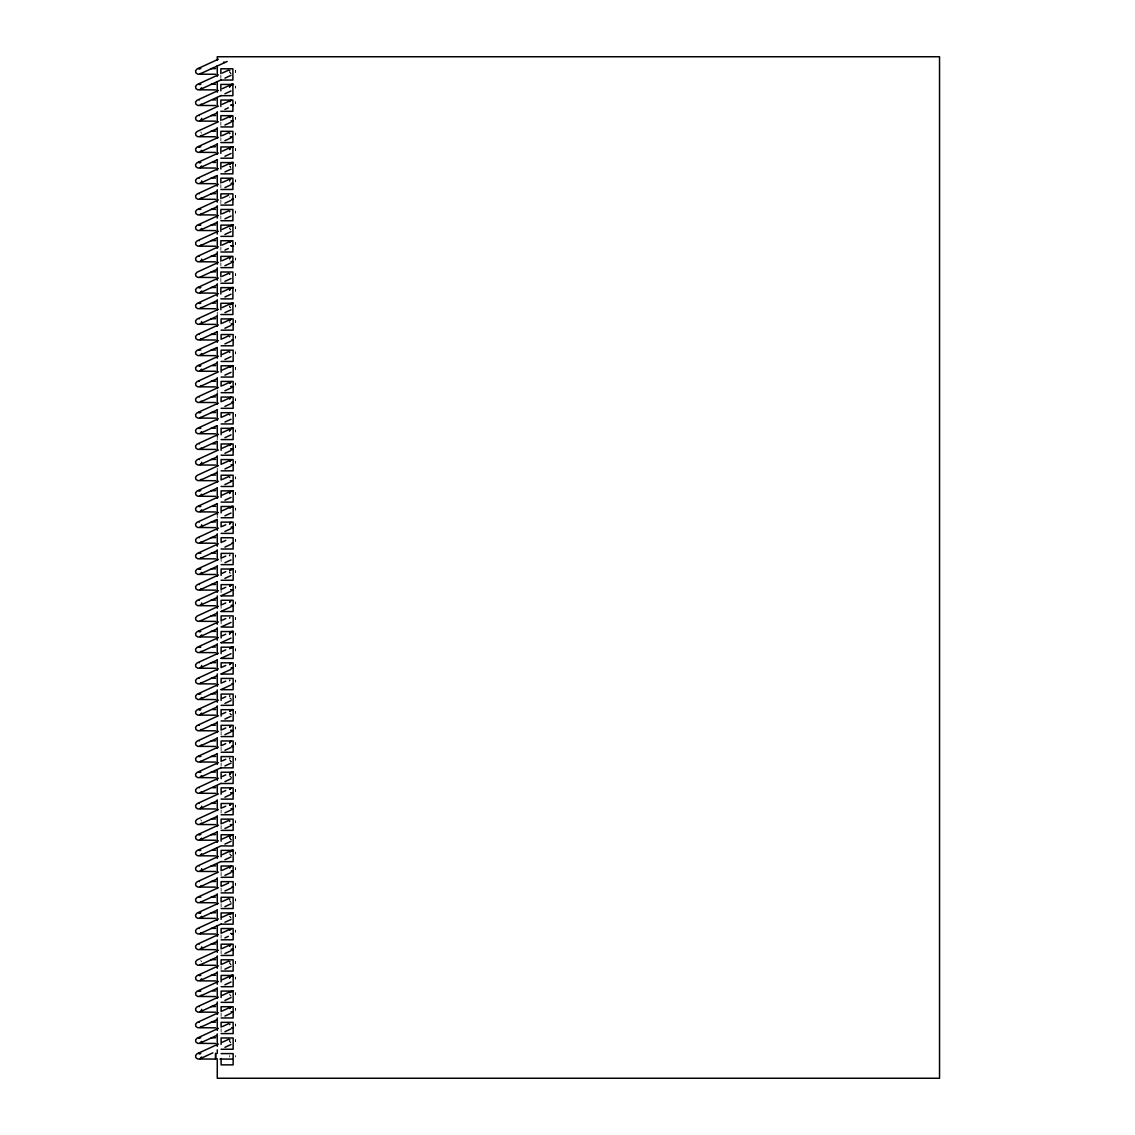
<?xml version="1.0" encoding="UTF-8"?>
<svg xmlns="http://www.w3.org/2000/svg" width="1135" height="1135" viewBox="0 0 1135 1135"><rect width="100%" height="100%" fill="white"/><g stroke="black" fill="none" stroke-linecap="round" stroke-linejoin="round"><path stroke-width="0.75" stroke-dasharray="5 3.75" d="M235.612 72.172L235.612 70.71M235.612 87.806L235.612 86.345M235.612 103.441L235.612 101.98M235.612 119.076L235.612 117.614M235.612 134.71L235.612 133.235M235.612 150.331L235.612 148.869M235.612 165.965L235.612 164.504M235.612 181.6L235.612 180.139M235.612 197.235L235.612 195.773M235.612 212.869L235.612 211.408M235.612 228.49L235.612 227.028M235.612 244.124L235.612 242.663M235.612 259.759L235.612 258.298M235.612 275.394L235.612 273.932M235.612 291.028L235.612 289.567M235.612 306.663L235.612 305.187M235.612 322.283L235.612 320.822M235.612 337.918L235.612 336.457M235.612 353.552L235.612 352.091M235.612 369.187L235.612 367.726M235.612 384.822L235.612 383.36M235.612 400.442L235.612 398.981M235.612 416.077L235.612 414.615M235.612 431.711L235.612 430.25M235.612 447.346L235.612 445.885M235.612 462.981L235.612 461.519M235.612 478.615L235.612 477.14M235.612 494.236L235.612 492.774M235.612 509.87L235.612 508.409M235.612 525.505L235.612 524.044M235.612 541.14L235.612 539.678M235.612 556.774L235.612 555.313M235.612 572.395L235.612 570.933M235.612 588.029L235.612 586.568M235.612 603.664L235.612 602.203M235.612 619.299L235.612 617.837M235.612 634.933L235.612 633.472M235.612 650.568L235.612 649.092M235.612 666.188L235.612 664.727M235.612 681.823L235.612 680.362M235.612 697.457L235.612 695.996M235.612 713.092L235.612 711.631M235.612 728.727L235.612 727.265M235.612 744.347L235.612 742.886M235.612 759.982L235.612 758.52M235.612 775.616L235.612 774.155M235.612 791.251L235.612 789.79M235.612 806.886L235.612 805.424M235.612 822.52L235.612 821.045M235.612 838.141L235.612 836.679M235.612 853.775L235.612 852.314M235.612 869.41L235.612 867.949M235.612 885.045L235.612 883.583M235.612 900.679L235.612 899.218M235.612 916.3L235.612 914.838M235.612 931.934L235.612 930.473M235.612 947.569L235.612 946.108M235.612 963.204L235.612 961.742M235.612 978.838L235.612 977.377M235.612 994.473L235.612 992.997M235.612 1010.093L235.612 1008.632M229.667 1055.536L229.667 1056.997M235.612 1025.728L235.612 1024.267M235.612 1041.362L235.612 1039.901M235.612 1056.997L235.612 1055.536M231.583 699.316L229.908 697.798M231.583 714.951L229.908 713.433M231.583 761.84L229.908 760.336M231.583 777.475L229.908 775.971M231.583 839.999L229.908 838.495M231.583 855.634L229.908 854.13M231.1 73.888L229.667 72.172M231.1 699.174L229.965 698.138M231.1 714.809L229.965 713.773M231.1 761.698L229.965 760.663M231.1 777.333L229.965 776.297M231.1 839.857L229.667 838.141M231.1 855.492L229.667 853.775M231.1 902.396L229.667 900.679M231.1 918.016L229.667 916.3M231.1 964.92L229.667 963.204M231.1 996.189L229.667 994.473M230.887 73.662L229.908 72.526M230.887 167.455L229.908 166.32M230.887 229.994L229.908 228.844A2.596 2.525 61.4 0 1 229.681 228.135M230.887 902.169L229.908 901.02M230.887 917.804L229.908 916.654M230.887 964.693L229.908 963.544M230.887 995.962L229.908 994.813M230.887 1042.852L229.908 1041.703A2.596 2.525 61.4 0 1 229.681 1041.008M230.462 167.242L229.667 165.965M230.462 229.767L229.667 228.49M230.462 307.925L229.667 306.663M230.462 1042.625L229.667 1041.362M200.767 131.972L201.562 133.235M200.767 819.782L201.562 821.045M200.767 960.48L201.562 961.742M230.32 307.628L229.908 307.003A2.596 2.525 61.4 0 1 229.681 306.294M230.32 573.374L229.908 572.749A2.596 2.525 61.4 0 1 229.681 572.04M229.965 573.09L229.554 571.671M221.112 558.207L221.112 561.428M221.112 589.462L221.112 592.683M221.112 605.097L221.112 608.317M221.112 620.731L221.112 623.952M221.112 731.763L221.112 734.983M221.112 747.397L221.112 750.618M221.112 763.032L221.112 766.239M221.112 809.922L221.112 813.142M221.112 825.556L221.112 828.777M221.112 872.46L221.112 875.667M221.112 888.081L221.112 891.301M221.112 903.715L221.112 906.936M221.112 934.985L221.112 938.191M221.112 950.619L221.112 953.826M221.112 966.24L221.112 969.46M221.112 1013.144L221.112 1016.364M221.112 1028.778L221.112 1031.985M220.857 75.222L220.857 78.428M220.857 122.112L220.857 125.332M220.857 137.746L220.857 140.967M220.857 184.65L220.857 187.857M220.857 200.271L220.857 203.491M220.857 215.905L220.857 219.126M220.857 247.175L220.857 250.381M220.857 262.809L220.857 266.016M220.857 278.43L220.857 281.65M217.267 312.125L217.267 315.672M217.267 390.156L217.267 393.703M217.267 436.266L217.267 439.812M217.267 468.188L217.267 471.734M217.267 514.297L217.267 517.844M235.371 930.133A2.596 2.525 61.4 0 1 235.456 932.275M235.371 945.767A2.596 2.525 61.4 0 1 235.456 947.895M235.371 1008.291A2.596 2.525 61.4 0 1 235.456 1010.434M235.371 992.657A2.596 2.525 61.4 0 1 235.456 994.799M235.371 977.022A2.596 2.525 61.4 0 1 235.456 979.164M235.371 961.388A2.596 2.525 61.4 0 1 235.456 963.53M235.371 1039.561A2.596 2.525 61.4 0 1 235.456 1041.689M235.371 1023.926A2.596 2.525 61.4 0 1 235.456 1026.068M235.371 633.117A2.596 2.525 61.4 0 1 235.456 635.26M235.371 648.752A2.596 2.525 61.4 0 1 235.456 650.894M235.371 664.386A2.596 2.525 61.4 0 1 235.456 666.529M235.371 726.911A2.596 2.525 61.4 0 1 235.456 729.053M235.371 711.276A2.596 2.525 61.4 0 1 235.456 713.418M235.371 695.656A2.596 2.525 61.4 0 1 235.456 697.784M235.371 680.021A2.596 2.525 61.4 0 1 235.456 682.163M235.371 758.18A2.596 2.525 61.4 0 1 235.456 760.322M235.371 742.545A2.596 2.525 61.4 0 1 235.456 744.688M235.371 914.498A2.596 2.525 61.4 0 1 235.456 916.64M235.371 898.863A2.596 2.525 61.4 0 1 235.456 901.006M235.371 773.815A2.596 2.525 61.4 0 1 235.456 775.943M235.371 789.435A2.596 2.525 61.4 0 1 235.456 791.577M235.371 805.07A2.596 2.525 61.4 0 1 235.456 807.212M235.371 820.704A2.596 2.525 61.4 0 1 235.456 822.847M235.371 836.339A2.596 2.525 61.4 0 1 235.456 838.481M235.371 851.974A2.596 2.525 61.4 0 1 235.456 854.116M235.371 867.608A2.596 2.525 61.4 0 1 235.456 869.736M235.371 883.229A2.596 2.525 61.4 0 1 235.456 885.371M235.371 351.751A2.596 2.525 61.4 0 1 235.456 353.879M235.371 367.371A2.596 2.525 61.4 0 1 235.456 369.513M235.371 429.91A2.596 2.525 61.4 0 1 235.456 432.038M235.371 414.275A2.596 2.525 61.4 0 1 235.456 416.417M235.371 398.64A2.596 2.525 61.4 0 1 235.456 400.783M235.371 383.006A2.596 2.525 61.4 0 1 235.456 385.148M235.371 461.165A2.596 2.525 61.4 0 1 235.456 463.307M235.371 445.53A2.596 2.525 61.4 0 1 235.456 447.672M235.371 617.483A2.596 2.525 61.4 0 1 235.456 619.625M235.371 601.862A2.596 2.525 61.4 0 1 235.456 603.99M235.371 586.227A2.596 2.525 61.4 0 1 235.456 588.37M235.371 570.593A2.596 2.525 61.4 0 1 235.456 572.735M235.371 554.958A2.596 2.525 61.4 0 1 235.456 557.101M235.371 539.324A2.596 2.525 61.4 0 1 235.456 541.466M235.371 523.703A2.596 2.525 61.4 0 1 235.456 525.831M235.371 508.069A2.596 2.525 61.4 0 1 235.456 510.211M235.371 492.434A2.596 2.525 61.4 0 1 235.456 494.576M235.371 476.799A2.596 2.525 61.4 0 1 235.456 478.942M235.371 70.37A2.596 2.525 61.4 0 1 235.456 72.512M235.371 86.005A2.596 2.525 61.4 0 1 235.456 88.133M235.371 148.529A2.596 2.525 61.4 0 1 235.456 150.671M235.371 132.894A2.596 2.525 61.4 0 1 235.456 135.037M235.371 117.26A2.596 2.525 61.4 0 1 235.456 119.402M235.371 101.625A2.596 2.525 61.4 0 1 235.456 103.767M235.371 164.164A2.596 2.525 61.4 0 1 235.456 166.306M235.371 179.798A2.596 2.525 61.4 0 1 235.456 181.926M229.908 181.941A2.596 2.525 61.4 0 1 229.681 181.245M235.371 195.419A2.596 2.525 61.4 0 1 235.456 197.561M229.908 197.575A2.596 2.525 61.4 0 1 229.681 196.88M235.371 211.053A2.596 2.525 61.4 0 1 235.456 213.196M235.371 226.688A2.596 2.525 61.4 0 1 235.456 228.83M235.371 242.323A2.596 2.525 61.4 0 1 235.456 244.465M235.371 257.957A2.596 2.525 61.4 0 1 235.456 260.085M229.908 260.099A2.596 2.525 61.4 0 1 229.681 259.404M235.371 273.578A2.596 2.525 61.4 0 1 235.456 275.72M235.371 289.212A2.596 2.525 61.4 0 1 235.456 291.355M235.371 304.847A2.596 2.525 61.4 0 1 235.456 306.989M235.371 320.481A2.596 2.525 61.4 0 1 235.456 322.624M229.908 322.638A2.596 2.525 61.4 0 1 229.681 321.929M235.371 336.116A2.596 2.525 61.4 0 1 235.456 338.258"/><path stroke-width="1.5" d="M229.554 87.083L231.1 84.628L233.441 84.345M229.554 149.607L231.1 147.153L233.441 146.869M229.554 290.29L231.1 287.85L233.441 287.566M229.554 430.988L231.1 428.533L233.441 428.25M229.554 493.512L231.1 491.058L233.441 490.774M229.554 634.195L231.1 631.755L233.441 631.471M229.554 774.893L231.1 772.438L233.441 772.155M229.554 837.417L231.1 834.963L233.441 834.679M229.554 978.1L231.1 975.66L233.441 975.376M201.548 119.076L201.661 118.338M201.548 181.6L201.661 180.862M201.548 259.759L201.661 259.035M201.548 322.283L201.661 321.56M201.548 462.981L201.661 462.243M201.548 525.505L201.661 524.767M201.548 603.664L201.661 602.94M201.548 666.188L201.661 665.465M201.548 806.886L201.661 806.148M201.548 869.41L201.661 868.672M201.548 947.569L201.661 946.845M201.548 1010.093L201.661 1009.37M229.667 117.614L231.1 115.898M229.667 180.139L231.1 178.422M229.667 258.298L231.1 256.581M229.667 320.822L231.1 319.105M229.667 383.36L231.1 381.644M229.667 398.981L231.1 397.264M229.667 461.519L231.1 459.803M229.667 524.044L231.1 522.327M229.667 602.203L231.1 600.486M229.667 664.727L231.1 663.01M229.667 727.265L231.1 725.549M229.667 742.886L231.1 741.169M229.667 805.424L231.1 803.708M229.667 867.949L231.1 866.232M229.667 946.108L231.1 944.391M229.667 1008.632L231.1 1006.915M201.548 87.806L200.086 89.523L221.07 79.904M201.548 150.331L200.086 152.047L216.969 144.315M201.548 165.965L200.086 167.682L216.969 159.936M201.548 228.49L200.086 230.206L216.969 222.474M201.548 291.028L200.086 292.745L216.969 284.998M201.548 353.552L200.086 355.269L216.969 347.523M201.548 369.187L200.086 370.904L216.969 363.157M201.548 431.711L200.086 433.428L216.969 425.682M201.548 494.236L200.086 495.952L216.969 488.22M201.548 509.87L200.086 511.587L216.969 503.841M201.548 572.395L200.086 574.111L216.969 566.379M201.548 634.933L200.086 636.65L216.969 628.903M201.548 697.457L200.086 699.174L216.969 691.428M201.548 713.092L200.086 714.809L216.969 707.062M201.548 775.616L200.086 777.333L221.07 767.714M201.548 838.141L200.086 839.857L216.969 832.125M201.548 853.775L200.086 855.492L221.07 845.873L233.143 846.015L233.143 834.764L221.112 834.764L221.112 841.191M201.548 916.3L200.086 918.016L216.969 910.284M201.548 978.838L200.086 980.555L216.969 972.808M201.548 1041.362L200.086 1043.079L216.969 1035.333M201.548 1056.997L200.086 1058.714L212.883 1052.84M229.823 101.653L230.731 100.49M229.823 117.274L230.731 116.125M229.823 164.178L231.398 162.66A3.334 3.235 61.4 0 1 232.93 162.461M229.823 179.812L230.731 178.663M229.823 226.702L231.398 225.184A3.334 3.235 61.4 0 1 232.93 224.985L232.888 236.364L220.857 236.364M229.823 242.337L230.731 241.188M229.823 257.971L230.731 256.822M229.823 304.861L231.398 303.343A3.334 3.235 61.4 0 1 232.93 303.159M229.823 320.496L230.731 319.346M229.823 367.385L231.398 365.867A3.334 3.235 61.4 0 1 232.93 365.683M229.823 383.02L230.731 381.871M229.823 398.655L230.731 397.505M229.823 445.558L230.731 444.395M229.823 461.179L230.731 460.03M229.823 508.083L231.398 506.565A3.334 3.235 61.4 0 1 232.93 506.366M229.823 523.717L230.731 522.568M229.823 570.607L231.398 569.089A3.334 3.235 61.4 0 1 232.93 568.89M229.823 586.242L230.731 585.092M229.823 601.876L230.731 600.727M229.823 648.766L231.398 647.248A3.334 3.235 61.4 0 1 232.93 647.063M229.823 664.401L230.731 663.251M229.823 711.29L231.398 709.772A3.334 3.235 61.4 0 1 232.93 709.588M229.823 726.925L230.731 725.776M229.823 742.56L230.731 741.41M229.823 789.463L230.731 788.3M229.823 805.084L230.731 803.935M229.823 851.988L231.398 850.47A3.334 3.235 61.4 0 1 232.93 850.271M229.823 867.622L230.731 866.473M229.823 914.512L231.398 912.994A3.334 3.235 61.4 0 1 232.93 912.795M229.823 930.147L230.731 928.997M229.823 945.781L230.731 944.632M229.823 992.671L231.398 991.153A3.334 3.235 61.4 0 1 232.93 990.968M229.823 1008.306L230.731 1007.156M229.965 101.299L231.1 100.263M229.965 163.823L233.441 162.504M229.965 226.347L233.441 225.042M229.965 241.982L231.1 240.946M229.965 304.506L233.441 303.201M229.965 367.045L233.441 365.725M229.965 445.204L231.1 444.168M229.965 507.728L233.441 506.409M229.965 570.252L233.441 568.947M229.965 585.887L231.1 584.851M229.965 648.411L233.441 647.106M229.965 710.95L233.441 709.63M229.965 789.109L231.1 788.073M229.965 851.633L233.441 850.314M229.965 914.157L233.441 912.852M229.965 929.792L231.1 928.756M229.965 992.316L233.441 991.011M201.236 104.122L200.086 105.158L221.07 95.539M201.236 119.757L200.086 120.792L216.969 113.046M201.236 135.391L200.086 136.427L216.969 128.681M201.236 182.281L200.086 183.317L216.969 175.57M201.236 197.916L200.086 198.951L216.969 191.205M201.236 244.805L200.086 245.841L216.969 238.095M201.236 260.44L200.086 261.476L216.969 253.729M201.236 307.344L200.086 308.38L216.969 300.633M201.236 322.964L200.086 324L216.969 316.268M201.236 338.599L200.086 339.635L216.969 331.888M201.236 385.503L200.086 386.538L216.969 378.792M201.236 401.137L200.086 402.159L216.969 394.427M201.236 448.027L200.086 449.063L216.969 441.316M201.236 463.662L200.086 464.697L216.969 456.951M201.236 479.296L200.086 480.332L216.969 472.586M201.236 526.186L200.086 527.222L216.969 519.475M201.236 541.821L200.086 542.856L216.969 535.11M201.236 588.71L200.086 589.746L216.969 582M201.236 604.345L200.086 605.381L216.969 597.634M201.236 651.249L200.086 652.284L216.969 644.538M201.236 666.869L200.086 667.905L216.969 660.173M201.236 682.504L200.086 683.54L216.969 675.793M201.236 729.408L200.086 730.443L216.969 722.697M201.236 745.042L200.086 746.064L216.969 738.332M201.236 791.932L200.086 792.968L221.07 783.349M201.236 807.567L200.086 808.602L216.969 800.856M201.236 823.201L200.086 824.237L216.969 816.491M201.236 870.091L200.086 871.127L221.07 861.508M201.236 885.726L200.086 886.761L216.969 879.015M201.236 932.615L200.086 933.651L221.07 924.032M201.236 948.25L200.086 949.286L216.969 941.539M201.236 995.154L200.086 996.189L216.969 988.443M201.236 1010.774L200.086 1011.81L216.969 1004.078M201.236 1026.409L200.086 1027.445L216.969 1019.698M230.192 85.38L231.398 84.501A3.334 3.235 61.4 0 1 232.93 84.302M230.192 147.905L231.398 147.025A3.334 3.235 61.4 0 1 232.93 146.826M230.192 288.602L231.398 287.708A3.334 3.235 61.4 0 1 232.93 287.524M230.192 429.285L231.398 428.406A3.334 3.235 61.4 0 1 232.93 428.207M230.192 491.81L231.398 490.93A3.334 3.235 61.4 0 1 232.93 490.731M230.192 632.507L231.398 631.613A3.334 3.235 61.4 0 1 232.93 631.429M230.192 773.19L231.398 772.311A3.334 3.235 61.4 0 1 232.93 772.112M230.192 835.715L231.398 834.835A3.334 3.235 61.4 0 1 232.93 834.636M230.192 976.412L231.398 975.518A3.334 3.235 61.4 0 1 232.93 975.334M215.607 1059.083L215.607 1053.436L215.607 1059.083L197.745 1058.998L195.873 1057.678L195.575 1055.536L197.036 1053.819L218.388 1044.016M200.739 73.449L200.086 73.888L227.184 61.46M200.739 214.132L200.086 214.586L216.969 206.84M200.739 276.656L200.086 277.11L216.969 269.364M200.739 417.354L200.086 417.793L216.969 410.047M200.739 558.037L200.086 558.491L216.969 550.745M200.739 620.561L200.086 621.015L216.969 613.269M200.739 761.259L200.086 761.698L216.969 753.952M200.739 901.942L200.086 902.396L216.969 894.65M200.739 964.466L200.086 964.92L216.969 957.174M218.388 59.204L197.036 68.994L195.575 70.71L195.873 72.853L197.745 74.172L215.607 74.272M218.388 74.839L197.036 84.628L195.575 86.345L195.873 88.487L197.745 89.807L215.607 89.906M222.304 73.037L228.518 70.186M224.929 78.131L231.029 75.336M218.388 90.459L197.036 100.263L195.575 101.98L195.873 104.122L197.745 105.441L215.607 105.541M222.304 88.672L228.518 85.82M224.929 93.765L231.029 90.97M218.388 106.094L197.036 115.898L195.575 117.614L195.873 119.757L197.745 121.076L215.607 121.161M222.304 104.306L228.518 101.455M224.929 109.4L228.319 107.839M218.388 121.729L197.036 131.532L195.575 133.235L195.873 135.391L197.745 136.697L215.607 136.796M222.304 119.927L228.518 117.089M224.929 125.034L231.029 122.225M218.388 137.363L197.036 147.153L195.575 148.869L195.873 151.012L197.745 152.331L215.607 152.43M222.304 135.562L228.518 132.724M224.929 140.655L231.029 137.86M218.388 152.998L197.036 162.787L195.575 164.504L195.873 166.646L197.745 167.966L215.607 168.065M222.304 151.196L228.518 148.345M224.929 156.29L231.029 153.495M218.388 168.618L197.036 178.422L195.575 180.139L195.873 182.281L197.745 183.6L215.607 183.7M222.304 166.831L228.518 163.979M224.929 171.924L231.029 169.129M218.388 184.253L197.036 194.057L195.575 195.773L195.873 197.916L197.745 199.235L215.607 199.32M222.304 182.465L228.518 179.614M224.929 187.559L231.029 184.75M218.388 199.888L197.036 209.691L195.575 211.408L195.873 213.55L197.745 214.87L215.607 214.955M222.304 198.086L228.518 195.248M224.929 203.193L231.029 200.384M218.388 215.522L197.036 225.312L195.575 227.028L195.873 229.185L197.745 230.49L215.607 230.589M222.304 213.72L228.518 210.883M224.929 218.814L231.029 216.019M218.388 231.157L197.036 240.946L195.575 242.663L195.873 244.805L197.745 246.125L215.607 246.224M222.304 229.355L228.518 226.503M224.929 234.448L231.029 231.654M218.388 246.792L197.036 256.581L195.575 258.298L195.873 260.44L197.745 261.759L215.607 261.859M222.304 244.99L228.518 242.138M224.929 250.083L228.319 248.537M218.388 262.412L197.036 272.216L195.575 273.932L195.873 276.075L197.745 277.394L215.607 277.493M222.304 260.624L228.518 257.773M224.929 265.718L231.029 262.923M218.388 278.047L197.036 287.85L195.575 289.567L195.873 291.709L197.745 293.029L215.607 293.114M222.304 276.259L228.518 273.407M224.929 281.352L231.029 278.543M218.388 293.681L197.036 303.485L195.575 305.187L195.873 307.344L197.745 308.649L215.607 308.748M222.304 291.879L228.518 289.042M224.929 296.987L231.029 294.178M218.388 309.316L197.036 319.105L195.575 320.822L195.873 322.964L197.745 324.284L215.607 324.383M222.304 307.514L228.518 304.677M224.929 312.607L231.029 309.812M218.388 324.95L197.036 334.74L195.575 336.457L195.873 338.599L197.745 339.918L215.607 340.018M222.304 323.149L228.518 320.297M224.929 328.242L231.029 325.447M218.388 340.571L197.036 350.375L195.575 352.091L195.873 354.233L197.745 355.553L215.607 355.652M222.304 338.783L228.518 335.932M224.929 343.877L231.029 341.082M218.388 356.206L197.036 366.009L195.575 367.726L195.873 369.868L197.745 371.188L215.607 371.273M222.304 354.418L228.518 351.566M224.929 359.511L231.029 356.702M218.388 371.84L197.036 381.644L195.575 383.36L195.873 385.503L197.745 386.822L215.607 386.907M222.304 370.038L228.518 367.201M224.929 375.146L231.029 372.337M218.388 387.475L197.036 397.264L195.575 398.981L195.873 401.137L197.745 402.443L215.607 402.542M222.304 385.673L228.518 382.835M224.929 390.766L231.029 387.971M218.388 403.109L197.036 412.899L195.575 414.615L195.873 416.758L197.745 418.077L215.607 418.177M222.304 401.308L228.518 398.456M224.929 406.401L231.029 403.606M218.388 418.744L197.036 428.533L195.575 430.25L195.873 432.392L197.745 433.712L215.607 433.811M222.304 416.942L228.518 414.091M224.929 422.036L231.029 419.241M218.388 434.365L197.036 444.168L195.575 445.885L195.873 448.027L197.745 449.347L215.607 449.446M222.304 432.577L228.518 429.725M224.929 437.67L231.029 434.875M218.388 449.999L197.036 459.803L195.575 461.519L195.873 463.662L197.745 464.981L215.607 465.066M222.304 448.212L228.518 445.36M224.929 453.305L231.029 450.496M218.388 465.634L197.036 475.437L195.575 477.14L195.873 479.296L197.745 480.602L215.607 480.701M222.304 463.832L228.518 460.994M224.929 468.939L231.029 466.13M218.388 481.268L197.036 491.058L195.575 492.774L195.873 494.917L197.745 496.236L215.607 496.335M222.304 479.467L228.518 476.629M224.929 484.56L231.029 481.765M218.388 496.903L197.036 506.692L195.575 508.409L195.873 510.551L197.745 511.871L215.607 511.97M222.304 495.101L228.518 492.249M224.929 500.195L231.029 497.4M218.388 512.523L197.036 522.327L195.575 524.044L195.873 526.186L197.745 527.505L215.607 527.605M222.304 510.736L228.518 507.884M224.929 515.829L231.029 513.034M218.388 528.158L197.036 537.962L195.575 539.678L195.873 541.821L197.745 543.14L215.607 543.225M222.304 526.37L225.751 524.781M224.929 531.464L231.029 528.655M218.388 543.793L197.036 553.596L195.575 555.313L195.873 557.455L197.745 558.775L215.607 558.86M222.304 541.991L225.751 540.416M224.929 547.098L231.029 544.289M218.388 559.427L197.036 569.217L195.575 570.933L195.873 573.09L197.745 574.395L215.607 574.494M222.304 557.625L225.751 556.051M224.929 562.719L231.029 559.924M218.388 575.062L197.036 584.851L195.575 586.568L195.873 588.71L197.745 590.03L215.607 590.129M222.304 573.26L225.751 571.685M224.929 578.353L231.029 575.558M218.388 590.697L197.036 600.486L195.575 602.203L195.873 604.345L197.745 605.664L215.607 605.764M222.304 588.895L225.751 587.32M221.07 595.761L231.029 591.193M218.388 606.317L197.036 616.121L195.575 617.837L195.873 619.98L197.745 621.299L215.607 621.398M222.304 604.529L225.751 602.94M221.07 611.396L231.029 606.828M218.388 621.952L197.036 631.755L195.575 633.472L195.873 635.614L197.745 636.934L215.607 637.019M222.304 620.164L225.751 618.575M231.029 622.448L221.07 627.017L233.143 627.158L233.143 615.908L221.112 615.908L221.112 620.731M218.388 637.586L197.036 647.39L195.575 649.092L195.873 651.249L197.745 652.554L215.607 652.653M222.304 635.784L225.751 634.21M221.07 642.651L231.029 638.083M218.388 653.221L197.036 663.01L195.575 664.727L195.873 666.869L197.745 668.189L215.607 668.288M222.304 651.419L225.751 649.844M221.07 658.286L231.029 653.717M218.388 668.856L197.036 678.645L195.575 680.362L195.873 682.504L197.745 683.823L215.607 683.923M222.304 667.054L225.751 665.479M221.07 673.92L231.029 669.352M218.388 684.476L197.036 694.279L195.575 695.996L195.873 698.138L197.745 699.458L215.607 699.557M222.304 682.688L225.751 681.113M221.07 689.555L231.029 684.987M218.388 700.111L197.036 709.914L195.575 711.631L195.873 713.773L197.745 715.093L215.607 715.178M222.304 698.323L225.751 696.734M224.929 703.416L231.029 700.607M218.388 715.745L197.036 725.549L195.575 727.265L195.873 729.408L197.745 730.727L215.607 730.812M222.304 713.943L225.751 712.369M224.929 719.051L231.029 716.242M218.388 731.38L197.036 741.169L195.575 742.886L195.873 745.042L197.745 746.348L215.607 746.447M222.304 729.578L225.751 728.003M224.929 734.671L231.029 731.876M218.388 747.014L197.036 756.804L195.575 758.52L195.873 760.663L197.745 761.982L215.607 762.082M222.304 745.213L225.751 743.638M224.929 750.306L231.029 747.511M218.388 762.649L197.036 772.438L195.575 774.155L195.873 776.297L197.745 777.617L215.607 777.716M222.304 760.847L225.751 759.272M224.929 765.941L231.029 763.146M218.388 778.269L197.036 788.073L195.575 789.79L195.873 791.932L197.745 793.251L215.607 793.351M222.304 776.482L225.751 774.893M224.929 781.575L231.029 778.78M218.388 793.904L197.036 803.708L195.575 805.424L195.873 807.567L197.745 808.886L215.607 808.971M222.304 792.117L225.751 790.528M224.929 797.21L231.029 794.401M218.388 809.539L197.036 819.342L195.575 821.045L195.873 823.201L197.745 824.507L215.607 824.606M222.304 807.737L225.751 806.162M224.929 812.844L231.029 810.035M218.388 825.173L197.036 834.963L195.575 836.679L195.873 838.822L197.745 840.141L215.607 840.24M222.304 823.372L228.518 820.534M224.929 828.465L231.029 825.67M218.388 840.808L197.036 850.597L195.575 852.314L195.873 854.456L197.745 855.776L215.607 855.875M222.304 839.006L228.518 836.154M224.929 844.1L231.029 841.305M218.388 856.428L197.036 866.232L195.575 867.949L195.873 870.091L197.745 871.41L215.607 871.51M222.304 854.641L228.518 851.789M224.929 859.734L231.029 856.939M218.388 872.063L197.036 881.867L195.575 883.583L195.873 885.726L197.745 887.045L215.607 887.13M222.304 870.275L228.518 867.424M224.929 875.369L231.029 872.56M218.388 887.698L197.036 897.501L195.575 899.218L195.873 901.36L197.745 902.68L215.607 902.765M222.304 885.896L228.518 883.058M224.929 891.003L231.029 888.194M218.388 903.332L197.036 913.122L195.575 914.838L195.873 916.995L197.745 918.3L215.607 918.399M222.304 901.531L228.518 898.693M224.929 906.624L231.029 903.829M218.388 918.967L197.036 928.756L195.575 930.473L195.873 932.615L197.745 933.935L215.607 934.034M222.304 917.165L228.518 914.313M224.929 922.258L231.029 919.464M218.388 934.602L197.036 944.391L195.575 946.108L195.873 948.25L197.745 949.569L215.607 949.669M222.304 932.8L228.518 929.948M224.929 937.893L228.319 936.347M218.388 950.222L197.036 960.026L195.575 961.742L195.873 963.885L197.745 965.204L215.607 965.303M222.304 948.434L228.518 945.583M224.929 953.528L231.029 950.733M218.388 965.857L197.036 975.66L195.575 977.377L195.873 979.519L197.745 980.839L215.607 980.924M222.304 964.069L228.518 961.217M224.929 969.162L231.029 966.353M218.388 981.491L197.036 991.295L195.575 992.997L195.873 995.154L197.745 996.459L215.607 996.558M222.304 979.689L228.518 976.852M224.929 984.797L231.029 981.988M218.388 997.126L197.036 1006.915L195.575 1008.632L195.873 1010.774L197.745 1012.094L215.607 1012.193M222.304 995.324L228.518 992.487M224.929 1000.417L231.029 997.622M218.388 1012.76L197.036 1022.55L195.575 1024.267L195.873 1026.409L197.745 1027.728L215.607 1027.828M222.304 1010.959L228.518 1008.107M224.929 1016.052L231.029 1013.257M218.388 1028.381L197.036 1038.184L195.575 1039.901L195.873 1042.043L197.745 1043.363L215.607 1043.462M222.304 1026.593L228.518 1023.742M224.929 1031.687L231.029 1028.892M222.304 1042.228L228.518 1039.376M224.929 1047.321L231.029 1044.512M233.441 105.441L231.1 105.158M233.441 121.076L231.1 120.792M233.441 183.6L231.1 183.317M233.441 199.235L231.838 199.235M233.441 246.125L231.1 245.841M233.441 261.759L231.1 261.476M233.441 324.284L231.1 324M233.441 339.918L231.838 339.918M233.441 386.822L231.1 386.538M233.441 402.443L231.838 402.443M233.441 449.347L231.1 449.063M233.441 464.981L231.1 464.697M233.441 527.505L231.1 527.222M233.441 543.14L231.838 543.14M233.441 590.03L231.1 589.746M233.441 605.664L231.1 605.381M233.441 668.189L231.1 667.905M233.441 683.823L231.838 683.823M233.441 730.727L231.1 730.443M233.441 746.348L231.838 746.348M233.441 793.251L231.1 792.968M233.441 808.886L231.1 808.602M233.441 871.41L231.1 871.127M233.441 887.045L231.838 887.045M233.441 933.935L231.1 933.651M233.441 949.569L231.1 949.286M233.441 1012.094L231.1 1011.81M233.441 1027.728L231.838 1027.728M224.929 62.496L223.581 62.07M200.838 68.625L198.582 68.625L199.377 68.71M211.195 68.625L215.607 68.625M220.857 80.046L232.888 80.046L232.888 68.781L220.857 68.781L220.857 73.605M200.838 84.245L198.582 84.245L200.129 84.628M211.195 84.245L215.607 84.245M220.857 95.68L232.888 95.68L232.888 84.416L220.857 84.416L220.857 90.857M199.136 99.88L199.377 99.979M212.656 99.88L215.607 99.88M220.857 111.301L232.888 111.301L232.888 100.05L220.857 100.05L220.857 106.477M199.136 115.515L199.377 115.614M211.195 115.515L215.607 115.515M220.857 126.936L232.888 126.936L232.888 115.685L220.857 115.685L220.857 120.509M211.195 131.149L215.607 131.149M230.362 136.796L232.065 136.796M220.857 142.57L232.888 142.57L232.888 131.32L220.857 131.32L220.857 136.143M200.838 146.784L198.582 146.784L199.377 146.869M211.195 146.784L215.607 146.784M220.857 158.205L232.888 158.205L232.888 146.954L220.857 146.954L220.857 153.381M200.838 162.404L198.582 162.404L200.129 162.787M212.656 162.404L215.607 162.404M220.857 173.839L232.888 173.839L232.888 162.575L220.857 162.575L220.857 169.016M199.136 178.039L199.377 178.138M211.195 178.039L215.607 178.039M220.857 189.474L232.888 189.474L232.888 178.209L220.857 178.209L220.857 183.033M199.136 193.674L199.377 193.773M211.195 193.674L215.607 193.674M220.857 205.095L232.888 205.095L232.888 193.844L220.857 193.844L220.857 198.668M200.838 209.308L198.582 209.308L199.377 209.407M211.195 209.308L215.607 209.308M220.857 220.729L232.888 220.729L232.888 209.478L220.857 209.478L220.857 214.302M200.838 224.943L198.582 224.943L200.129 225.312M211.195 224.943L215.607 224.943M232.888 225.113L220.857 225.113L220.857 231.54M199.136 240.577L199.377 240.663M211.195 240.577L215.607 240.577M220.857 251.998L232.888 251.998L232.888 240.733L220.857 240.733L220.857 245.557M199.136 256.198L199.377 256.297M211.195 256.198L215.607 256.198M220.857 267.633L232.888 267.633L232.888 256.368L220.857 256.368L220.857 261.192M211.195 271.832L215.607 271.832M220.857 283.253L232.888 283.253L232.888 272.003L220.857 272.003L220.857 276.827M200.838 287.467L198.582 287.467L200.129 287.85M211.195 287.467L215.607 287.467M220.857 298.888L232.888 298.888L232.888 287.637L220.857 287.637L220.857 294.064M200.838 303.102L198.582 303.102L200.129 303.485M212.656 303.102L215.607 303.102M220.857 314.523L232.888 314.523L232.888 303.272L220.857 303.272L220.857 309.699M199.136 318.736L199.377 318.822M211.195 318.736L215.607 318.736M221.112 330.157L233.143 330.157L233.143 318.907L221.112 318.907L221.112 323.73M199.136 334.357L199.377 334.456M211.195 334.357L215.607 334.357M221.112 345.792L233.143 345.792L233.143 334.527L221.112 334.527L221.112 339.351M200.838 349.991L198.582 349.991L199.377 350.091M211.195 349.991L215.607 349.991M221.112 361.427L233.143 361.427L233.143 350.162L221.112 350.162L221.112 356.603M200.838 365.626L198.582 365.626L200.129 366.009M212.656 365.626L215.607 365.626M221.112 377.047L233.143 377.047L233.143 365.796L221.112 365.796L221.112 372.223M199.136 381.261L199.377 381.36M211.195 381.261L215.607 381.261M221.112 392.682L233.143 392.682L233.143 381.431L221.112 381.431L221.112 386.255M199.136 396.895L199.377 396.995M211.195 396.895L215.607 396.895M221.112 408.316L233.143 408.316L233.143 397.066L221.112 397.066L221.112 401.889M200.838 412.53L198.582 412.53L199.377 412.615M211.195 412.53L215.607 412.53M221.112 423.951L233.143 423.951L233.143 412.686L221.112 412.686L221.112 417.51M200.838 428.15L198.582 428.15L200.129 428.533M211.195 428.15L215.607 428.15M221.112 439.585L233.143 439.585L233.143 428.321L221.112 428.321L221.112 434.762M199.136 443.785L199.377 443.884M212.656 443.785L215.607 443.785M221.112 455.206L233.143 455.206L233.143 443.955L221.112 443.955L221.112 450.382M199.136 459.42L199.377 459.519M211.195 459.42L215.607 459.42M221.112 470.841L233.143 470.841L233.143 459.59L221.112 459.59L221.112 464.414M211.195 475.054L215.607 475.054M230.362 480.701L232.065 480.701M221.112 486.475L233.143 486.475L233.143 475.224L221.112 475.224L221.112 480.048M200.838 490.689L198.582 490.689L199.377 490.774M211.195 490.689L215.607 490.689M221.112 502.11L233.143 502.11L233.143 490.859L221.112 490.859L221.112 497.286M200.838 506.309L198.582 506.309L200.129 506.692M212.656 506.309L215.607 506.309M221.112 517.744L233.143 517.744L233.143 506.48L221.112 506.48L221.112 512.921M199.136 521.944L199.377 522.043M211.195 521.944L215.607 521.944M221.112 533.379L233.143 533.379L233.143 522.114L221.112 522.114L221.112 526.938M199.136 537.579L199.377 537.678M211.195 537.579L215.607 537.579M221.112 548.999L233.143 548.999L233.143 537.749L221.112 537.749L221.112 542.573M200.838 553.213L198.582 553.213L199.377 553.312M211.195 553.213L215.607 553.213M221.112 564.634L233.143 564.634L233.143 553.383L221.112 553.383L221.112 558.207M200.838 568.848L198.582 568.848L200.129 569.217M211.195 568.848L215.607 568.848M221.112 580.269L233.143 580.269L233.143 569.018L221.112 569.018L221.112 575.445M199.136 584.482L199.377 584.568M211.195 584.482L215.607 584.482M221.112 595.903L233.143 595.903L233.143 584.638L221.112 584.638L221.112 589.462M199.136 600.103L199.377 600.202M211.195 600.103L215.607 600.103M221.112 611.538L233.143 611.538L233.143 600.273L221.112 600.273L221.112 605.097M211.195 615.737L215.607 615.737M200.838 631.372L198.582 631.372L200.129 631.755M211.195 631.372L215.607 631.372M221.112 642.793L233.143 642.793L233.143 631.542L221.112 631.542L221.112 637.969M200.838 647.007L198.582 647.007L200.129 647.39M212.656 647.007L215.607 647.007M221.112 658.428L233.143 658.428L233.143 647.177L221.112 647.177L221.112 653.604M199.136 662.641L199.377 662.726M211.195 662.641L215.607 662.641M221.112 674.062L233.143 674.062L233.143 662.812L221.112 662.812L221.112 667.635M199.136 678.262L199.377 678.361M211.195 678.262L215.607 678.262M221.112 689.697L233.143 689.697L233.143 678.432L221.112 678.432L221.112 683.256M200.838 693.896L198.582 693.896L199.377 693.996M211.195 693.896L215.607 693.896M221.112 705.332L233.143 705.332L233.143 694.067L221.112 694.067L221.112 700.508M200.838 709.531L198.582 709.531L200.129 709.914M212.656 709.531L215.607 709.531M221.112 720.952L233.143 720.952L233.143 709.701L221.112 709.701L221.112 716.128M199.136 725.166L199.377 725.265M211.195 725.166L215.607 725.166M221.112 736.587L233.143 736.587L233.143 725.336L221.112 725.336L221.112 730.16M199.136 740.8L199.377 740.9M211.195 740.8L215.607 740.8M221.112 752.221L233.143 752.221L233.143 740.971L221.112 740.971L221.112 745.794M200.838 756.435L198.582 756.435L199.377 756.52M211.195 756.435L215.607 756.435M221.112 767.856L233.143 767.856L233.143 756.591L221.112 756.591L221.112 761.415M200.838 772.055L198.582 772.055L200.129 772.438M211.195 772.055L215.607 772.055M221.112 783.49L233.143 783.49L233.143 772.226L221.112 772.226L221.112 778.667M199.136 787.69L199.377 787.789M212.656 787.69L215.607 787.69M221.112 799.111L233.143 799.111L233.143 787.86L221.112 787.86L221.112 794.287M199.136 803.325L199.377 803.424M211.195 803.325L215.607 803.325M221.112 814.746L233.143 814.746L233.143 803.495L221.112 803.495L221.112 808.319M211.195 818.959L215.607 818.959M230.362 824.606L232.065 824.606M221.112 830.38L233.143 830.38L233.143 819.13L221.112 819.13L221.112 823.953M200.838 834.594L198.582 834.594L199.377 834.679M211.195 834.594L215.607 834.594M200.838 850.214L198.582 850.214L200.129 850.597M212.656 850.214L215.607 850.214M221.112 861.649L233.143 861.649L233.143 850.385L221.112 850.385L221.112 856.826M199.136 865.849L199.377 865.948M211.195 865.849L215.607 865.849M221.112 877.284L233.143 877.284L233.143 866.019L221.112 866.019L221.112 870.843M199.136 881.484L199.377 881.583M211.195 881.484L215.607 881.484M221.112 892.904L233.143 892.904L233.143 881.654L221.112 881.654L221.112 886.478M200.838 897.118L198.582 897.118L199.377 897.217M211.195 897.118L215.607 897.118M221.112 908.539L233.143 908.539L233.143 897.288L221.112 897.288L221.112 902.112M200.838 912.753L198.582 912.753L200.129 913.122M211.195 912.753L215.607 912.753M221.112 924.174L233.143 924.174L233.143 912.923L221.112 912.923L221.112 919.35M199.136 928.387L199.377 928.473M211.195 928.387L215.607 928.387M221.112 939.808L233.143 939.808L233.143 928.543L221.112 928.543L221.112 933.367M199.136 944.008L199.377 944.107M211.195 944.008L215.607 944.008M221.112 955.443L233.143 955.443L233.143 944.178L221.112 944.178L221.112 949.002M211.195 959.642L215.607 959.642M221.112 971.063L233.143 971.063L233.143 959.813L221.112 959.813L221.112 964.636M200.838 975.277L198.582 975.277L200.129 975.66M211.195 975.277L215.607 975.277M221.112 986.698L233.143 986.698L233.143 975.447L221.112 975.447L221.112 981.874M200.838 990.912L198.582 990.912L200.129 991.295M212.656 990.912L215.607 990.912M221.112 1002.333L233.143 1002.333L233.143 991.082L221.112 991.082L221.112 997.509M199.136 1006.546L199.377 1006.631M211.195 1006.546L215.607 1006.546M221.112 1017.967L233.143 1017.967L233.143 1006.717L221.112 1006.717L221.112 1011.54M199.136 1022.167L199.377 1022.266M211.195 1022.167L215.607 1022.167M221.112 1033.602L233.143 1033.602L233.143 1022.337L221.112 1022.337L221.112 1027.161M200.838 1037.801L198.582 1037.801L199.377 1037.901M211.195 1037.801L215.607 1037.801M221.112 1049.237L233.143 1049.237L233.143 1037.972L221.112 1037.972L221.112 1044.413M200.838 1053.436L198.582 1053.436L200.129 1053.819M221.112 1053.606L233.143 1053.606L233.143 1064.857L221.112 1064.857L221.112 1058.43M220.006 1059.083L232.065 1059.083M230.887 104.931L231.583 105.3A3.334 3.235 61.4 0 0 233.129 105.484M230.887 245.614L231.583 245.983A3.334 3.235 61.4 0 0 233.129 246.167M230.887 386.311L231.583 386.666A3.334 3.235 61.4 0 0 233.129 386.851M230.887 448.836L231.583 449.205A3.334 3.235 61.4 0 0 233.129 449.389M230.887 589.519L231.583 589.888A3.334 3.235 61.4 0 0 233.129 590.072M230.887 730.216L231.583 730.571A3.334 3.235 61.4 0 0 233.129 730.756M230.887 792.741L231.583 793.11A3.334 3.235 61.4 0 0 233.129 793.294M230.887 933.424L231.583 933.793A3.334 3.235 61.4 0 0 233.129 933.977M217.267 60.297L217.267 56.75L939.539 56.75L939.539 1078.25L217.267 1078.25L217.267 1058.742M217.267 65.617L217.267 76.258M217.267 81.578L217.267 92.219M217.267 97.539L217.267 106.406M217.267 111.727L217.267 122.367M217.267 127.688L217.267 138.328M217.267 143.648L217.267 154.289M217.267 159.609L217.267 170.25M217.267 175.57L217.267 186.211M217.267 189.758L217.267 202.172M217.267 205.719L217.267 218.133M217.267 221.68L217.267 234.094M217.267 237.641L217.267 248.281M217.267 251.828L217.267 264.242M217.267 267.789L217.267 280.203M217.267 283.75L217.267 296.164M217.267 299.711L217.267 310.352M217.267 315.672L217.267 326.312M217.267 331.633L217.267 342.273M217.267 347.594L217.267 358.234M217.267 361.781L217.267 372.422M217.267 377.742L217.267 388.383M217.267 393.703L217.267 404.344M217.267 409.664L217.267 420.305M217.267 425.625L217.267 436.266M217.267 441.586L217.267 450.453M217.267 455.773L217.267 466.414M217.267 471.734L217.267 482.375M217.267 487.695L217.267 498.336M217.267 503.656L217.267 514.297M217.267 519.617L217.267 530.258M217.267 533.805L217.267 546.219M217.267 549.766L217.267 560.406M217.267 565.727L217.267 576.367M217.267 581.688L217.267 592.328M217.267 595.875L217.267 608.289M217.267 611.836L217.267 624.25M217.267 627.797L217.267 640.211M217.267 643.758L217.267 654.398M217.267 659.719L217.267 670.359M217.267 673.906L217.267 686.32M217.267 689.867L217.267 702.281M217.267 705.828L217.267 716.469M217.267 721.789L217.267 732.43M217.267 737.75L217.267 748.391M217.267 753.711L217.267 764.352M217.267 769.672L217.267 780.312M217.267 785.633L217.267 794.5M217.267 799.82L217.267 810.461M217.267 815.781L217.267 826.422M217.267 831.742L217.267 842.383M217.267 847.703L217.267 858.344M217.267 863.664L217.267 872.531M217.267 877.852L217.267 888.492M217.267 893.812L217.267 904.453M217.267 909.773L217.267 920.414M217.267 925.734L217.267 936.375M217.267 939.922L217.267 952.336M217.267 955.883L217.267 968.297M217.267 971.844L217.267 984.258M217.267 987.805L217.267 998.445M217.267 1001.992L217.267 1014.406M217.267 1017.953L217.267 1030.367M217.267 1033.914L217.267 1046.328M217.267 1049.875L217.267 1053.422M233.129 949.612A3.334 3.235 61.4 0 1 231.583 949.428M233.129 1012.136A3.334 3.235 61.4 0 1 231.583 1011.952M229.653 977.746A2.596 2.525 61.4 0 1 229.823 977.036M229.653 962.111A2.596 2.525 61.4 0 1 229.823 961.402M229.653 1040.27A2.596 2.525 61.4 0 1 229.823 1039.575M233.129 1027.771A3.334 3.235 61.4 0 1 232.349 1027.771M229.653 1024.65A2.596 2.525 61.4 0 1 229.823 1023.94M229.653 633.841A2.596 2.525 61.4 0 1 229.823 633.131M233.129 668.231A3.334 3.235 61.4 0 1 231.583 668.047M229.653 696.365A2.596 2.525 61.4 0 1 229.823 695.67M233.129 683.866A3.334 3.235 61.4 0 1 232.349 683.866M229.653 680.745A2.596 2.525 61.4 0 1 229.823 680.035M229.653 758.904A2.596 2.525 61.4 0 1 229.823 758.194M233.129 746.39A3.334 3.235 61.4 0 1 231.583 746.206M229.653 899.587A2.596 2.525 61.4 0 1 229.823 898.877M229.653 774.524A2.596 2.525 61.4 0 1 229.823 773.829M233.129 808.929A3.334 3.235 61.4 0 1 231.583 808.73M229.653 821.428A2.596 2.525 61.4 0 1 229.823 820.718M229.653 837.062A2.596 2.525 61.4 0 1 229.823 836.353M233.129 871.453A3.334 3.235 61.4 0 1 231.583 871.269M233.129 887.088A3.334 3.235 61.4 0 1 232.349 887.088M229.653 352.46A2.596 2.525 61.4 0 1 229.823 351.765M229.653 430.619A2.596 2.525 61.4 0 1 229.823 429.924M229.653 414.999A2.596 2.525 61.4 0 1 229.823 414.289M233.129 402.485A3.334 3.235 61.4 0 1 231.583 402.301M233.129 465.024A3.334 3.235 61.4 0 1 231.583 464.825M229.653 618.206A2.596 2.525 61.4 0 1 229.823 617.497M233.129 605.707A3.334 3.235 61.4 0 1 231.583 605.523M229.653 555.682A2.596 2.525 61.4 0 1 229.823 554.972M233.129 543.183A3.334 3.235 61.4 0 1 232.349 543.183M233.129 527.548A3.334 3.235 61.4 0 1 231.583 527.364M229.653 493.158A2.596 2.525 61.4 0 1 229.823 492.448M229.653 477.523A2.596 2.525 61.4 0 1 229.823 476.813M229.653 71.094A2.596 2.525 61.4 0 1 229.823 70.384M229.653 86.714A2.596 2.525 61.4 0 1 229.823 86.019M229.653 149.252A2.596 2.525 61.4 0 1 229.823 148.543M229.653 133.618A2.596 2.525 61.4 0 1 229.823 132.909M233.129 121.119A3.334 3.235 61.4 0 1 231.583 120.92M233.129 183.643A3.334 3.235 61.4 0 1 231.583 183.459M233.129 199.278A3.334 3.235 61.4 0 1 232.349 199.278M229.653 211.777A2.596 2.525 61.4 0 1 229.823 211.067M233.129 261.802A3.334 3.235 61.4 0 1 231.583 261.618M229.653 274.301A2.596 2.525 61.4 0 1 229.823 273.592M229.653 289.936A2.596 2.525 61.4 0 1 229.823 289.226M233.129 324.326A3.334 3.235 61.4 0 1 231.583 324.142M233.129 339.961A3.334 3.235 61.4 0 1 232.349 339.961M229.653 336.84A2.596 2.525 61.4 0 1 229.823 336.13"/></g></svg>
